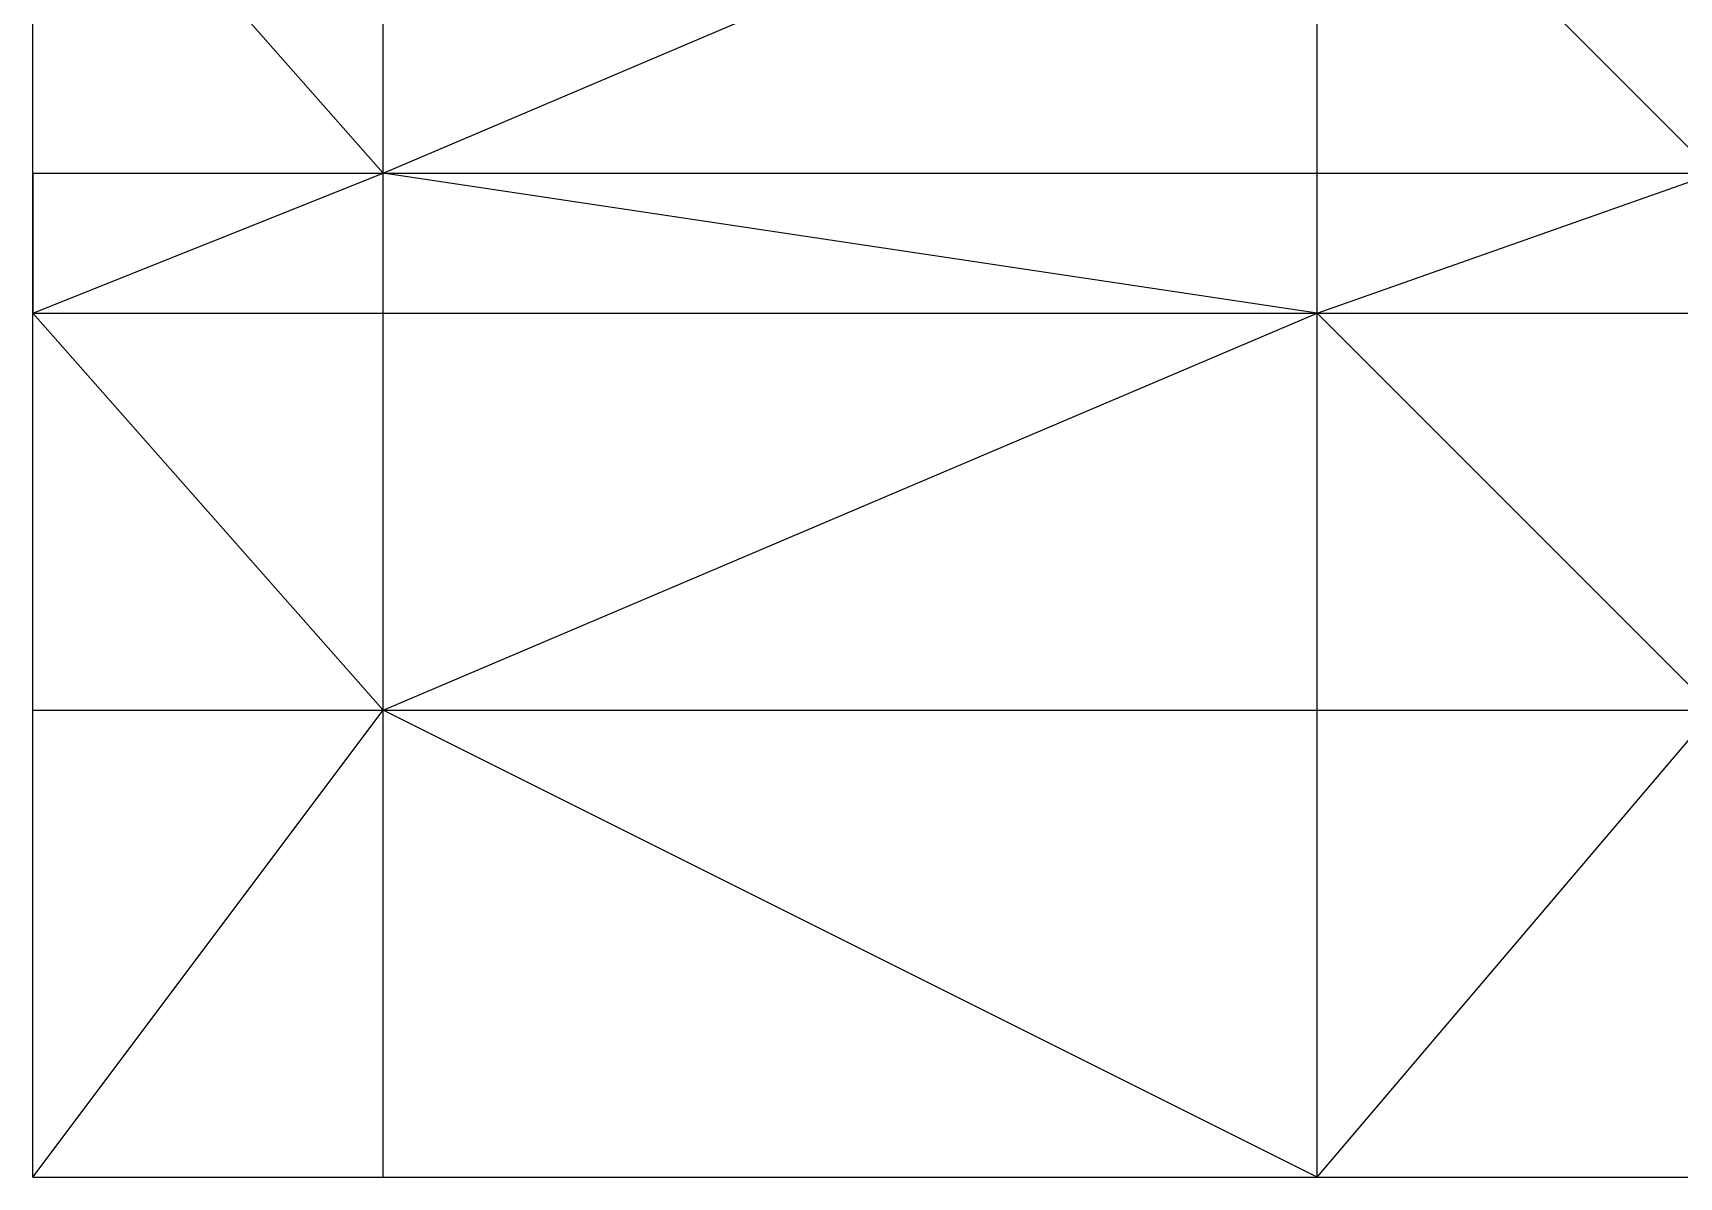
# Model space of a CAD drawing. Header units: metres. Extents: x 0 to 30, y 0 to 40.
# Drawn here: x 0 to 14.1, y 0 to 9.8 of the extents above; entities that cross this region are included whole.
import ezdxf

# ---------------------------------------------------------------- set-up
doc = ezdxf.new("R2010")
doc.units = ezdxf.units.M
for name, color, linetype in [('beam_x', 3, 'Continuous'), ('beam_y', 4, 'Continuous'), ('brace_xz', 1, 'Continuous'), ('brace_yz', 1, 'Continuous'), ('column', 7, 'Continuous'), ('core_brace_yz', 5, 'Continuous'), ('floor_brace', 6, 'Continuous')]:
    doc.layers.add(name, color=color, linetype=linetype)

msp = doc.modelspace()

# ---------------------------------------------------------------- linework, layer by layer
at = {"layer": 'beam_x'}
for p, q in [((0, 8.6), (3, 8.6)), ((0, 8.6, 9), (3, 8.6, 9)), ((0, 8.6, 15), (3, 8.6, 15)), ((0, 8.6, 21), (3, 8.6, 21)), ((0, 8.6, 27), (3, 8.6, 27)), ((0, 8.6, 33), (3, 8.6, 33)), ((0, 8.6, 39), (3, 8.6, 39)), ((0, 8.6, 45), (3, 8.6, 45)), ((0, 8.6, 51), (3, 8.6, 51)), ((0, 8.6, 57), (3, 8.6, 57)), ((0, 8.6, 63), (3, 8.6, 63)), ((0, 8.6, 69), (3, 8.6, 69)), ((0, 8.6, 75), (3, 8.6, 75)), ((0, 8.6, 81), (3, 8.6, 81)), ((0, 8.6, 87), (3, 8.6, 87)), ((0, 8.6, 93), (3, 8.6, 93)), ((0, 8.6, 99), (3, 8.6, 99)), ((0, 8.6, 105), (3, 8.6, 105)), ((0, 8.6, 111), (3, 8.6, 111)), ((0, 8.6, 117), (3, 8.6, 117)), ((0, 8.6, 123), (3, 8.6, 123)), ((0, 8.6, 129), (3, 8.6, 129)), ((0, 8.6, 135), (3, 8.6, 135)), ((0, 8.6, 141), (3, 8.6, 141)), ((0, 8.6, 147), (3, 8.6, 147)), ((0, 8.6, 153), (3, 8.6, 153)), ((3, 8.6), (11, 8.6)), ((3, 8.6, 9), (11, 8.6, 9)), ((3, 8.6, 15), (11, 8.6, 15)), ((3, 8.6, 21), (11, 8.6, 21)), ((3, 8.6, 27), (11, 8.6, 27)), ((3, 8.6, 33), (11, 8.6, 33)), ((3, 8.6, 39), (11, 8.6, 39)), ((3, 8.6, 45), (11, 8.6, 45)), ((3, 8.6, 51), (11, 8.6, 51)), ((3, 8.6, 57), (11, 8.6, 57)), ((3, 8.6, 63), (11, 8.6, 63)), ((3, 8.6, 69), (11, 8.6, 69)), ((3, 8.6, 75), (11, 8.6, 75)), ((3, 8.6, 81), (11, 8.6, 81)), ((3, 8.6, 87), (11, 8.6, 87)), ((3, 8.6, 93), (11, 8.6, 93)), ((3, 8.6, 99), (11, 8.6, 99)), ((3, 8.6, 105), (11, 8.6, 105)), ((3, 8.6, 111), (11, 8.6, 111)), ((3, 8.6, 117), (11, 8.6, 117)), ((3, 8.6, 123), (11, 8.6, 123)), ((3, 8.6, 129), (11, 8.6, 129)), ((3, 8.6, 135), (11, 8.6, 135)), ((3, 8.6, 141), (11, 8.6, 141)), ((3, 8.6, 147), (11, 8.6, 147)), ((3, 8.6, 153), (11, 8.6, 153)), ((11, 8.6), (14.4, 8.6)), ((11, 8.6, 9), (14.4, 8.6, 9)), ((11, 8.6, 15), (14.4, 8.6, 15)), ((11, 8.6, 21), (14.4, 8.6, 21)), ((11, 8.6, 27), (14.4, 8.6, 27)), ((11, 8.6, 33), (14.4, 8.6, 33)), ((11, 8.6, 39), (14.4, 8.6, 39)), ((11, 8.6, 45), (14.4, 8.6, 45)), ((11, 8.6, 51), (14.4, 8.6, 51)), ((11, 8.6, 57), (14.4, 8.6, 57)), ((11, 8.6, 63), (14.4, 8.6, 63)), ((11, 8.6, 69), (14.4, 8.6, 69)), ((11, 8.6, 75), (14.4, 8.6, 75)), ((11, 8.6, 81), (14.4, 8.6, 81)), ((11, 8.6, 87), (14.4, 8.6, 87)), ((11, 8.6, 93), (14.4, 8.6, 93)), ((11, 8.6, 99), (14.4, 8.6, 99)), ((11, 8.6, 105), (14.4, 8.6, 105)), ((11, 8.6, 111), (14.4, 8.6, 111)), ((11, 8.6, 117), (14.4, 8.6, 117)), ((11, 8.6, 123), (14.4, 8.6, 123)), ((11, 8.6, 129), (14.4, 8.6, 129)), ((11, 8.6, 135), (14.4, 8.6, 135)), ((11, 8.6, 141), (14.4, 8.6, 141)), ((11, 8.6, 147), (14.4, 8.6, 147)), ((11, 8.6, 153), (14.4, 8.6, 153)), ((0, 7.4), (3, 7.4)), ((0, 7.4, 9), (3, 7.4, 9)), ((0, 7.4, 15), (3, 7.4, 15)), ((0, 7.4, 21), (3, 7.4, 21)), ((0, 7.4, 27), (3, 7.4, 27)), ((0, 7.4, 33), (3, 7.4, 33)), ((0, 7.4, 39), (3, 7.4, 39)), ((0, 7.4, 45), (3, 7.4, 45)), ((0, 7.4, 51), (3, 7.4, 51)), ((0, 7.4, 57), (3, 7.4, 57)), ((0, 7.4, 63), (3, 7.4, 63)), ((0, 7.4, 69), (3, 7.4, 69)), ((0, 7.4, 75), (3, 7.4, 75)), ((0, 7.4, 81), (3, 7.4, 81)), ((0, 7.4, 87), (3, 7.4, 87)), ((0, 7.4, 93), (3, 7.4, 93)), ((0, 7.4, 99), (3, 7.4, 99)), ((0, 7.4, 105), (3, 7.4, 105)), ((0, 7.4, 111), (3, 7.4, 111)), ((0, 7.4, 117), (3, 7.4, 117)), ((0, 7.4, 123), (3, 7.4, 123)), ((0, 7.4, 129), (3, 7.4, 129)), ((0, 7.4, 135), (3, 7.4, 135)), ((0, 7.4, 141), (3, 7.4, 141)), ((0, 7.4, 147), (3, 7.4, 147)), ((0, 7.4, 153), (3, 7.4, 153)), ((3, 7.4), (11, 7.4)), ((3, 7.4, 9), (11, 7.4, 9)), ((3, 7.4, 15), (11, 7.4, 15)), ((3, 7.4, 21), (11, 7.4, 21)), ((3, 7.4, 27), (11, 7.4, 27)), ((3, 7.4, 33), (11, 7.4, 33)), ((3, 7.4, 39), (11, 7.4, 39)), ((3, 7.4, 45), (11, 7.4, 45)), ((3, 7.4, 51), (11, 7.4, 51)), ((3, 7.4, 57), (11, 7.4, 57)), ((3, 7.4, 63), (11, 7.4, 63)), ((3, 7.4, 69), (11, 7.4, 69)), ((3, 7.4, 75), (11, 7.4, 75)), ((3, 7.4, 81), (11, 7.4, 81)), ((3, 7.4, 87), (11, 7.4, 87)), ((3, 7.4, 93), (11, 7.4, 93)), ((3, 7.4, 99), (11, 7.4, 99)), ((3, 7.4, 105), (11, 7.4, 105)), ((3, 7.4, 111), (11, 7.4, 111)), ((3, 7.4, 117), (11, 7.4, 117)), ((3, 7.4, 123), (11, 7.4, 123)), ((3, 7.4, 129), (11, 7.4, 129)), ((3, 7.4, 135), (11, 7.4, 135)), ((3, 7.4, 141), (11, 7.4, 141)), ((3, 7.4, 147), (11, 7.4, 147)), ((3, 7.4, 153), (11, 7.4, 153)), ((11, 7.4), (14.4, 7.4)), ((11, 7.4, 9), (14.4, 7.4, 9)), ((11, 7.4, 15), (14.4, 7.4, 15)), ((11, 7.4, 21), (14.4, 7.4, 21)), ((11, 7.4, 27), (14.4, 7.4, 27)), ((11, 7.4, 33), (14.4, 7.4, 33)), ((11, 7.4, 39), (14.4, 7.4, 39)), ((11, 7.4, 45), (14.4, 7.4, 45)), ((11, 7.4, 51), (14.4, 7.4, 51)), ((11, 7.4, 57), (14.4, 7.4, 57)), ((11, 7.4, 63), (14.4, 7.4, 63)), ((11, 7.4, 69), (14.4, 7.4, 69)), ((11, 7.4, 75), (14.4, 7.4, 75)), ((11, 7.4, 81), (14.4, 7.4, 81)), ((11, 7.4, 87), (14.4, 7.4, 87)), ((11, 7.4, 93), (14.4, 7.4, 93)), ((11, 7.4, 99), (14.4, 7.4, 99)), ((11, 7.4, 105), (14.4, 7.4, 105)), ((11, 7.4, 111), (14.4, 7.4, 111)), ((11, 7.4, 117), (14.4, 7.4, 117)), ((11, 7.4, 123), (14.4, 7.4, 123)), ((11, 7.4, 129), (14.4, 7.4, 129)), ((11, 7.4, 135), (14.4, 7.4, 135)), ((11, 7.4, 141), (14.4, 7.4, 141)), ((11, 7.4, 147), (14.4, 7.4, 147)), ((11, 7.4, 153), (14.4, 7.4, 153)), ((0, 4), (3, 4)), ((0, 4, 9), (3, 4, 9)), ((0, 4, 15), (3, 4, 15)), ((0, 4, 21), (3, 4, 21)), ((0, 4, 27), (3, 4, 27)), ((0, 4, 33), (3, 4, 33)), ((0, 4, 39), (3, 4, 39)), ((0, 4, 45), (3, 4, 45)), ((0, 4, 51), (3, 4, 51)), ((0, 4, 57), (3, 4, 57)), ((0, 4, 63), (3, 4, 63)), ((0, 4, 69), (3, 4, 69)), ((0, 4, 75), (3, 4, 75)), ((0, 4, 81), (3, 4, 81)), ((0, 4, 87), (3, 4, 87)), ((0, 4, 93), (3, 4, 93)), ((0, 4, 99), (3, 4, 99)), ((0, 4, 105), (3, 4, 105)), ((0, 4, 111), (3, 4, 111)), ((0, 4, 117), (3, 4, 117)), ((0, 4, 123), (3, 4, 123)), ((0, 4, 129), (3, 4, 129)), ((0, 4, 135), (3, 4, 135)), ((0, 4, 141), (3, 4, 141)), ((0, 4, 147), (3, 4, 147)), ((0, 4, 153), (3, 4, 153)), ((3, 4), (11, 4)), ((3, 4, 9), (11, 4, 9)), ((3, 4, 15), (11, 4, 15)), ((3, 4, 21), (11, 4, 21)), ((3, 4, 27), (11, 4, 27)), ((3, 4, 33), (11, 4, 33)), ((3, 4, 39), (11, 4, 39)), ((3, 4, 45), (11, 4, 45)), ((3, 4, 51), (11, 4, 51)), ((3, 4, 57), (11, 4, 57)), ((3, 4, 63), (11, 4, 63)), ((3, 4, 69), (11, 4, 69)), ((3, 4, 75), (11, 4, 75)), ((3, 4, 81), (11, 4, 81)), ((3, 4, 87), (11, 4, 87)), ((3, 4, 93), (11, 4, 93)), ((3, 4, 99), (11, 4, 99)), ((3, 4, 105), (11, 4, 105)), ((3, 4, 111), (11, 4, 111)), ((3, 4, 117), (11, 4, 117)), ((3, 4, 123), (11, 4, 123)), ((3, 4, 129), (11, 4, 129)), ((3, 4, 135), (11, 4, 135)), ((3, 4, 141), (11, 4, 141)), ((3, 4, 147), (11, 4, 147)), ((3, 4, 153), (11, 4, 153)), ((11, 4), (14.4, 4)), ((11, 4, 9), (14.4, 4, 9)), ((11, 4, 15), (14.4, 4, 15)), ((11, 4, 21), (14.4, 4, 21)), ((11, 4, 27), (14.4, 4, 27)), ((11, 4, 33), (14.4, 4, 33)), ((11, 4, 39), (14.4, 4, 39)), ((11, 4, 45), (14.4, 4, 45)), ((11, 4, 51), (14.4, 4, 51)), ((11, 4, 57), (14.4, 4, 57)), ((11, 4, 63), (14.4, 4, 63)), ((11, 4, 69), (14.4, 4, 69)), ((11, 4, 75), (14.4, 4, 75)), ((11, 4, 81), (14.4, 4, 81)), ((11, 4, 87), (14.4, 4, 87)), ((11, 4, 93), (14.4, 4, 93)), ((11, 4, 99), (14.4, 4, 99)), ((11, 4, 105), (14.4, 4, 105)), ((11, 4, 111), (14.4, 4, 111)), ((11, 4, 117), (14.4, 4, 117)), ((11, 4, 123), (14.4, 4, 123)), ((11, 4, 129), (14.4, 4, 129)), ((11, 4, 135), (14.4, 4, 135)), ((11, 4, 141), (14.4, 4, 141)), ((11, 4, 147), (14.4, 4, 147)), ((11, 4, 153), (14.4, 4, 153)), ((0, 0), (3, 0)), ((0, 0, 9), (3, 0, 9)), ((0, 0, 15), (3, 0, 15)), ((0, 0, 21), (3, 0, 21)), ((0, 0, 27), (3, 0, 27)), ((0, 0, 33), (3, 0, 33)), ((0, 0, 39), (3, 0, 39)), ((0, 0, 45), (3, 0, 45)), ((0, 0, 51), (3, 0, 51)), ((0, 0, 57), (3, 0, 57)), ((0, 0, 63), (3, 0, 63)), ((0, 0, 69), (3, 0, 69)), ((0, 0, 75), (3, 0, 75)), ((0, 0, 81), (3, 0, 81)), ((0, 0, 87), (3, 0, 87)), ((0, 0, 93), (3, 0, 93)), ((0, 0, 99), (3, 0, 99)), ((0, 0, 105), (3, 0, 105)), ((0, 0, 111), (3, 0, 111)), ((0, 0, 117), (3, 0, 117)), ((0, 0, 123), (3, 0, 123)), ((0, 0, 129), (3, 0, 129)), ((0, 0, 135), (3, 0, 135)), ((0, 0, 141), (3, 0, 141)), ((0, 0, 147), (3, 0, 147)), ((0, 0, 153), (3, 0, 153)), ((3, 0), (11, 0)), ((3, 0, 9), (11, 0, 9)), ((3, 0, 15), (11, 0, 15)), ((3, 0, 21), (11, 0, 21)), ((3, 0, 27), (11, 0, 27)), ((3, 0, 33), (11, 0, 33)), ((3, 0, 39), (11, 0, 39)), ((3, 0, 45), (11, 0, 45)), ((3, 0, 51), (11, 0, 51)), ((3, 0, 57), (11, 0, 57)), ((3, 0, 63), (11, 0, 63)), ((3, 0, 69), (11, 0, 69)), ((3, 0, 75), (11, 0, 75)), ((3, 0, 81), (11, 0, 81)), ((3, 0, 87), (11, 0, 87)), ((3, 0, 93), (11, 0, 93)), ((3, 0, 99), (11, 0, 99)), ((3, 0, 105), (11, 0, 105)), ((3, 0, 111), (11, 0, 111)), ((3, 0, 117), (11, 0, 117)), ((3, 0, 123), (11, 0, 123)), ((3, 0, 129), (11, 0, 129)), ((3, 0, 135), (11, 0, 135)), ((3, 0, 141), (11, 0, 141)), ((3, 0, 147), (11, 0, 147)), ((3, 0, 153), (11, 0, 153)), ((11, 0), (14.4, 0)), ((11, 0, 9), (14.4, 0, 9)), ((11, 0, 15), (14.4, 0, 15)), ((11, 0, 21), (14.4, 0, 21)), ((11, 0, 27), (14.4, 0, 27)), ((11, 0, 33), (14.4, 0, 33)), ((11, 0, 39), (14.4, 0, 39)), ((11, 0, 45), (14.4, 0, 45)), ((11, 0, 51), (14.4, 0, 51)), ((11, 0, 57), (14.4, 0, 57)), ((11, 0, 63), (14.4, 0, 63)), ((11, 0, 69), (14.4, 0, 69)), ((11, 0, 75), (14.4, 0, 75)), ((11, 0, 81), (14.4, 0, 81)), ((11, 0, 87), (14.4, 0, 87)), ((11, 0, 93), (14.4, 0, 93)), ((11, 0, 99), (14.4, 0, 99)), ((11, 0, 105), (14.4, 0, 105)), ((11, 0, 111), (14.4, 0, 111)), ((11, 0, 117), (14.4, 0, 117)), ((11, 0, 123), (14.4, 0, 123)), ((11, 0, 129), (14.4, 0, 129)), ((11, 0, 135), (14.4, 0, 135)), ((11, 0, 141), (14.4, 0, 141)), ((11, 0, 147), (14.4, 0, 147)), ((11, 0, 153), (14.4, 0, 153))]:
    msp.add_line(p, q, dxfattribs=at)
at = {"layer": 'beam_y'}
for p, q in [((0, 8.6), (0, 12)), ((0, 8.6, 9), (0, 12, 9)), ((0, 8.6, 15), (0, 12, 15)), ((0, 8.6, 21), (0, 12, 21)), ((0, 8.6, 27), (0, 12, 27)), ((0, 8.6, 33), (0, 12, 33)), ((0, 8.6, 39), (0, 12, 39)), ((0, 8.6, 45), (0, 12, 45)), ((0, 8.6, 51), (0, 12, 51)), ((0, 8.6, 57), (0, 12, 57)), ((0, 8.6, 63), (0, 12, 63)), ((0, 8.6, 69), (0, 12, 69)), ((0, 8.6, 75), (0, 12, 75)), ((0, 8.6, 81), (0, 12, 81)), ((0, 8.6, 87), (0, 12, 87)), ((0, 8.6, 93), (0, 12, 93)), ((0, 8.6, 99), (0, 12, 99)), ((0, 8.6, 105), (0, 12, 105)), ((0, 8.6, 111), (0, 12, 111)), ((0, 8.6, 117), (0, 12, 117)), ((0, 8.6, 123), (0, 12, 123)), ((0, 8.6, 129), (0, 12, 129)), ((0, 8.6, 135), (0, 12, 135)), ((0, 8.6, 141), (0, 12, 141)), ((0, 8.6, 147), (0, 12, 147)), ((0, 8.6, 153), (0, 12, 153)), ((3, 8.6), (3, 12)), ((3, 8.6, 9), (3, 12, 9)), ((3, 8.6, 15), (3, 12, 15)), ((3, 8.6, 21), (3, 12, 21)), ((3, 8.6, 27), (3, 12, 27)), ((3, 8.6, 33), (3, 12, 33)), ((3, 8.6, 39), (3, 12, 39)), ((3, 8.6, 45), (3, 12, 45)), ((3, 8.6, 51), (3, 12, 51)), ((3, 8.6, 57), (3, 12, 57)), ((3, 8.6, 63), (3, 12, 63)), ((3, 8.6, 69), (3, 12, 69)), ((3, 8.6, 75), (3, 12, 75)), ((3, 8.6, 81), (3, 12, 81)), ((3, 8.6, 87), (3, 12, 87)), ((3, 8.6, 93), (3, 12, 93)), ((3, 8.6, 99), (3, 12, 99)), ((3, 8.6, 105), (3, 12, 105)), ((3, 8.6, 111), (3, 12, 111)), ((3, 8.6, 117), (3, 12, 117)), ((3, 8.6, 123), (3, 12, 123)), ((3, 8.6, 129), (3, 12, 129)), ((3, 8.6, 135), (3, 12, 135)), ((3, 8.6, 141), (3, 12, 141)), ((3, 8.6, 147), (3, 12, 147)), ((3, 8.6, 153), (3, 12, 153)), ((11, 8.6), (11, 12)), ((11, 8.6, 9), (11, 12, 9)), ((11, 8.6, 15), (11, 12, 15)), ((11, 8.6, 21), (11, 12, 21)), ((11, 8.6, 27), (11, 12, 27)), ((11, 8.6, 33), (11, 12, 33)), ((11, 8.6, 39), (11, 12, 39)), ((11, 8.6, 45), (11, 12, 45)), ((11, 8.6, 51), (11, 12, 51)), ((11, 8.6, 57), (11, 12, 57)), ((11, 8.6, 63), (11, 12, 63)), ((11, 8.6, 69), (11, 12, 69)), ((11, 8.6, 75), (11, 12, 75)), ((11, 8.6, 81), (11, 12, 81)), ((11, 8.6, 87), (11, 12, 87)), ((11, 8.6, 93), (11, 12, 93)), ((11, 8.6, 99), (11, 12, 99)), ((11, 8.6, 105), (11, 12, 105)), ((11, 8.6, 111), (11, 12, 111)), ((11, 8.6, 117), (11, 12, 117)), ((11, 8.6, 123), (11, 12, 123)), ((11, 8.6, 129), (11, 12, 129)), ((11, 8.6, 135), (11, 12, 135)), ((11, 8.6, 141), (11, 12, 141)), ((11, 8.6, 147), (11, 12, 147)), ((11, 8.6, 153), (11, 12, 153)), ((0, 7.4), (0, 8.6)), ((0, 7.4, 9), (0, 8.6, 9)), ((0, 7.4, 15), (0, 8.6, 15)), ((0, 7.4, 21), (0, 8.6, 21)), ((0, 7.4, 27), (0, 8.6, 27)), ((0, 7.4, 33), (0, 8.6, 33)), ((0, 7.4, 39), (0, 8.6, 39)), ((0, 7.4, 45), (0, 8.6, 45)), ((0, 7.4, 51), (0, 8.6, 51)), ((0, 7.4, 57), (0, 8.6, 57)), ((0, 7.4, 63), (0, 8.6, 63)), ((0, 7.4, 69), (0, 8.6, 69)), ((0, 7.4, 75), (0, 8.6, 75)), ((0, 7.4, 81), (0, 8.6, 81)), ((0, 7.4, 87), (0, 8.6, 87)), ((0, 7.4, 93), (0, 8.6, 93)), ((0, 7.4, 99), (0, 8.6, 99)), ((0, 7.4, 105), (0, 8.6, 105)), ((0, 7.4, 111), (0, 8.6, 111)), ((0, 7.4, 117), (0, 8.6, 117)), ((0, 7.4, 123), (0, 8.6, 123)), ((0, 7.4, 129), (0, 8.6, 129)), ((0, 7.4, 135), (0, 8.6, 135)), ((0, 7.4, 141), (0, 8.6, 141)), ((0, 7.4, 147), (0, 8.6, 147)), ((0, 7.4, 153), (0, 8.6, 153)), ((3, 7.4), (3, 8.6)), ((3, 7.4, 9), (3, 8.6, 9)), ((3, 7.4, 15), (3, 8.6, 15)), ((3, 7.4, 21), (3, 8.6, 21)), ((3, 7.4, 27), (3, 8.6, 27)), ((3, 7.4, 33), (3, 8.6, 33)), ((3, 7.4, 39), (3, 8.6, 39)), ((3, 7.4, 45), (3, 8.6, 45)), ((3, 7.4, 51), (3, 8.6, 51)), ((3, 7.4, 57), (3, 8.6, 57)), ((3, 7.4, 63), (3, 8.6, 63)), ((3, 7.4, 69), (3, 8.6, 69)), ((3, 7.4, 75), (3, 8.6, 75)), ((3, 7.4, 81), (3, 8.6, 81)), ((3, 7.4, 87), (3, 8.6, 87)), ((3, 7.4, 93), (3, 8.6, 93)), ((3, 7.4, 99), (3, 8.6, 99)), ((3, 7.4, 105), (3, 8.6, 105)), ((3, 7.4, 111), (3, 8.6, 111)), ((3, 7.4, 117), (3, 8.6, 117)), ((3, 7.4, 123), (3, 8.6, 123)), ((3, 7.4, 129), (3, 8.6, 129)), ((3, 7.4, 135), (3, 8.6, 135)), ((3, 7.4, 141), (3, 8.6, 141)), ((3, 7.4, 147), (3, 8.6, 147)), ((3, 7.4, 153), (3, 8.6, 153)), ((11, 7.4), (11, 8.6)), ((11, 7.4, 9), (11, 8.6, 9)), ((11, 7.4, 15), (11, 8.6, 15)), ((11, 7.4, 21), (11, 8.6, 21)), ((11, 7.4, 27), (11, 8.6, 27)), ((11, 7.4, 33), (11, 8.6, 33)), ((11, 7.4, 39), (11, 8.6, 39)), ((11, 7.4, 45), (11, 8.6, 45)), ((11, 7.4, 51), (11, 8.6, 51)), ((11, 7.4, 57), (11, 8.6, 57)), ((11, 7.4, 63), (11, 8.6, 63)), ((11, 7.4, 69), (11, 8.6, 69)), ((11, 7.4, 75), (11, 8.6, 75)), ((11, 7.4, 81), (11, 8.6, 81)), ((11, 7.4, 87), (11, 8.6, 87)), ((11, 7.4, 93), (11, 8.6, 93)), ((11, 7.4, 99), (11, 8.6, 99)), ((11, 7.4, 105), (11, 8.6, 105)), ((11, 7.4, 111), (11, 8.6, 111)), ((11, 7.4, 117), (11, 8.6, 117)), ((11, 7.4, 123), (11, 8.6, 123)), ((11, 7.4, 129), (11, 8.6, 129)), ((11, 7.4, 135), (11, 8.6, 135)), ((11, 7.4, 141), (11, 8.6, 141)), ((11, 7.4, 147), (11, 8.6, 147)), ((11, 7.4, 153), (11, 8.6, 153)), ((0, 4), (0, 7.4)), ((0, 4, 9), (0, 7.4, 9)), ((0, 4, 15), (0, 7.4, 15)), ((0, 4, 21), (0, 7.4, 21)), ((0, 4, 27), (0, 7.4, 27)), ((0, 4, 33), (0, 7.4, 33)), ((0, 4, 39), (0, 7.4, 39)), ((0, 4, 45), (0, 7.4, 45)), ((0, 4, 51), (0, 7.4, 51)), ((0, 4, 57), (0, 7.4, 57)), ((0, 4, 63), (0, 7.4, 63)), ((0, 4, 69), (0, 7.4, 69)), ((0, 4, 75), (0, 7.4, 75)), ((0, 4, 81), (0, 7.4, 81)), ((0, 4, 87), (0, 7.4, 87)), ((0, 4, 93), (0, 7.4, 93)), ((0, 4, 99), (0, 7.4, 99)), ((0, 4, 105), (0, 7.4, 105)), ((0, 4, 111), (0, 7.4, 111)), ((0, 4, 117), (0, 7.4, 117)), ((0, 4, 123), (0, 7.4, 123)), ((0, 4, 129), (0, 7.4, 129)), ((0, 4, 135), (0, 7.4, 135)), ((0, 4, 141), (0, 7.4, 141)), ((0, 4, 147), (0, 7.4, 147)), ((0, 4, 153), (0, 7.4, 153)), ((3, 4), (3, 7.4)), ((3, 4, 9), (3, 7.4, 9)), ((3, 4, 15), (3, 7.4, 15)), ((3, 4, 21), (3, 7.4, 21)), ((3, 4, 27), (3, 7.4, 27)), ((3, 4, 33), (3, 7.4, 33)), ((3, 4, 39), (3, 7.4, 39)), ((3, 4, 45), (3, 7.4, 45)), ((3, 4, 51), (3, 7.4, 51)), ((3, 4, 57), (3, 7.4, 57)), ((3, 4, 63), (3, 7.4, 63)), ((3, 4, 69), (3, 7.4, 69)), ((3, 4, 75), (3, 7.4, 75)), ((3, 4, 81), (3, 7.4, 81)), ((3, 4, 87), (3, 7.4, 87)), ((3, 4, 93), (3, 7.4, 93)), ((3, 4, 99), (3, 7.4, 99)), ((3, 4, 105), (3, 7.4, 105)), ((3, 4, 111), (3, 7.4, 111)), ((3, 4, 117), (3, 7.4, 117)), ((3, 4, 123), (3, 7.4, 123)), ((3, 4, 129), (3, 7.4, 129)), ((3, 4, 135), (3, 7.4, 135)), ((3, 4, 141), (3, 7.4, 141)), ((3, 4, 147), (3, 7.4, 147)), ((3, 4, 153), (3, 7.4, 153)), ((11, 4), (11, 7.4)), ((11, 4, 9), (11, 7.4, 9)), ((11, 4, 15), (11, 7.4, 15)), ((11, 4, 21), (11, 7.4, 21)), ((11, 4, 27), (11, 7.4, 27)), ((11, 4, 33), (11, 7.4, 33)), ((11, 4, 39), (11, 7.4, 39)), ((11, 4, 45), (11, 7.4, 45)), ((11, 4, 51), (11, 7.4, 51)), ((11, 4, 57), (11, 7.4, 57)), ((11, 4, 63), (11, 7.4, 63)), ((11, 4, 69), (11, 7.4, 69)), ((11, 4, 75), (11, 7.4, 75)), ((11, 4, 81), (11, 7.4, 81)), ((11, 4, 87), (11, 7.4, 87)), ((11, 4, 93), (11, 7.4, 93)), ((11, 4, 99), (11, 7.4, 99)), ((11, 4, 105), (11, 7.4, 105)), ((11, 4, 111), (11, 7.4, 111)), ((11, 4, 117), (11, 7.4, 117)), ((11, 4, 123), (11, 7.4, 123)), ((11, 4, 129), (11, 7.4, 129)), ((11, 4, 135), (11, 7.4, 135)), ((11, 4, 141), (11, 7.4, 141)), ((11, 4, 147), (11, 7.4, 147)), ((11, 4, 153), (11, 7.4, 153)), ((0, 0), (0, 4)), ((0, 0, 9), (0, 4, 9)), ((0, 0, 15), (0, 4, 15)), ((0, 0, 21), (0, 4, 21)), ((0, 0, 27), (0, 4, 27)), ((0, 0, 33), (0, 4, 33)), ((0, 0, 39), (0, 4, 39)), ((0, 0, 45), (0, 4, 45)), ((0, 0, 51), (0, 4, 51)), ((0, 0, 57), (0, 4, 57)), ((0, 0, 63), (0, 4, 63)), ((0, 0, 69), (0, 4, 69)), ((0, 0, 75), (0, 4, 75)), ((0, 0, 81), (0, 4, 81)), ((0, 0, 87), (0, 4, 87)), ((0, 0, 93), (0, 4, 93)), ((0, 0, 99), (0, 4, 99)), ((0, 0, 105), (0, 4, 105)), ((0, 0, 111), (0, 4, 111)), ((0, 0, 117), (0, 4, 117)), ((0, 0, 123), (0, 4, 123)), ((0, 0, 129), (0, 4, 129)), ((0, 0, 135), (0, 4, 135)), ((0, 0, 141), (0, 4, 141)), ((0, 0, 147), (0, 4, 147)), ((0, 0, 153), (0, 4, 153)), ((3, 0), (3, 4)), ((3, 0, 9), (3, 4, 9)), ((3, 0, 15), (3, 4, 15)), ((3, 0, 21), (3, 4, 21)), ((3, 0, 27), (3, 4, 27)), ((3, 0, 33), (3, 4, 33)), ((3, 0, 39), (3, 4, 39)), ((3, 0, 45), (3, 4, 45)), ((3, 0, 51), (3, 4, 51)), ((3, 0, 57), (3, 4, 57)), ((3, 0, 63), (3, 4, 63)), ((3, 0, 69), (3, 4, 69)), ((3, 0, 75), (3, 4, 75)), ((3, 0, 81), (3, 4, 81)), ((3, 0, 87), (3, 4, 87)), ((3, 0, 93), (3, 4, 93)), ((3, 0, 99), (3, 4, 99)), ((3, 0, 105), (3, 4, 105)), ((3, 0, 111), (3, 4, 111)), ((3, 0, 117), (3, 4, 117)), ((3, 0, 123), (3, 4, 123)), ((3, 0, 129), (3, 4, 129)), ((3, 0, 135), (3, 4, 135)), ((3, 0, 141), (3, 4, 141)), ((3, 0, 147), (3, 4, 147)), ((3, 0, 153), (3, 4, 153)), ((11, 0), (11, 4)), ((11, 0, 9), (11, 4, 9)), ((11, 0, 15), (11, 4, 15)), ((11, 0, 21), (11, 4, 21)), ((11, 0, 27), (11, 4, 27)), ((11, 0, 33), (11, 4, 33)), ((11, 0, 39), (11, 4, 39)), ((11, 0, 45), (11, 4, 45)), ((11, 0, 51), (11, 4, 51)), ((11, 0, 57), (11, 4, 57)), ((11, 0, 63), (11, 4, 63)), ((11, 0, 69), (11, 4, 69)), ((11, 0, 75), (11, 4, 75)), ((11, 0, 81), (11, 4, 81)), ((11, 0, 87), (11, 4, 87)), ((11, 0, 93), (11, 4, 93)), ((11, 0, 99), (11, 4, 99)), ((11, 0, 105), (11, 4, 105)), ((11, 0, 111), (11, 4, 111)), ((11, 0, 117), (11, 4, 117)), ((11, 0, 123), (11, 4, 123)), ((11, 0, 129), (11, 4, 129)), ((11, 0, 135), (11, 4, 135)), ((11, 0, 141), (11, 4, 141)), ((11, 0, 147), (11, 4, 147)), ((11, 0, 153), (11, 4, 153))]:
    msp.add_line(p, q, dxfattribs=at)
at = {"layer": 'brace_xz'}
for p, q in [((0, 0), (3, 0, 9)), ((0, 0, 39), (3, 0, 45)), ((0, 0, 75), (3, 0, 81)), ((0, 0, 111), (3, 0, 117)), ((0, 0, 147), (3, 0, 153))]:
    msp.add_line(p, q, dxfattribs=at)
at = {"layer": 'brace_yz'}
for p, q in [((0, 0), (0, 4, 9)), ((0, 0, 51), (0, 4, 57)), ((0, 0, 99), (0, 4, 105)), ((0, 0, 147), (0, 4, 153))]:
    msp.add_line(p, q, dxfattribs=at)
at = {"layer": 'column'}
for p, q in [((0, 8.6), (0, 8.6, 9)), ((0, 8.6, 9), (0, 8.6, 15)), ((0, 8.6, 15), (0, 8.6, 21)), ((0, 8.6, 21), (0, 8.6, 27)), ((0, 8.6, 27), (0, 8.6, 33)), ((0, 8.6, 33), (0, 8.6, 39)), ((0, 8.6, 39), (0, 8.6, 45)), ((0, 8.6, 45), (0, 8.6, 51)), ((0, 8.6, 51), (0, 8.6, 57)), ((0, 8.6, 57), (0, 8.6, 63)), ((0, 8.6, 63), (0, 8.6, 69)), ((0, 8.6, 69), (0, 8.6, 75)), ((0, 8.6, 75), (0, 8.6, 81)), ((0, 8.6, 81), (0, 8.6, 87)), ((0, 8.6, 87), (0, 8.6, 93)), ((0, 8.6, 93), (0, 8.6, 99)), ((0, 8.6, 99), (0, 8.6, 105)), ((0, 8.6, 105), (0, 8.6, 111)), ((0, 8.6, 111), (0, 8.6, 117)), ((0, 8.6, 117), (0, 8.6, 123)), ((0, 8.6, 123), (0, 8.6, 129)), ((0, 8.6, 129), (0, 8.6, 135)), ((0, 8.6, 135), (0, 8.6, 141)), ((0, 8.6, 141), (0, 8.6, 147)), ((0, 8.6, 147), (0, 8.6, 153)), ((3, 8.6), (3, 8.6, 9)), ((3, 8.6, 9), (3, 8.6, 15)), ((3, 8.6, 15), (3, 8.6, 21)), ((3, 8.6, 21), (3, 8.6, 27)), ((3, 8.6, 27), (3, 8.6, 33)), ((3, 8.6, 33), (3, 8.6, 39)), ((3, 8.6, 39), (3, 8.6, 45)), ((3, 8.6, 45), (3, 8.6, 51)), ((3, 8.6, 51), (3, 8.6, 57)), ((3, 8.6, 57), (3, 8.6, 63)), ((3, 8.6, 63), (3, 8.6, 69)), ((3, 8.6, 69), (3, 8.6, 75)), ((3, 8.6, 75), (3, 8.6, 81)), ((3, 8.6, 81), (3, 8.6, 87)), ((3, 8.6, 87), (3, 8.6, 93)), ((3, 8.6, 93), (3, 8.6, 99)), ((3, 8.6, 99), (3, 8.6, 105)), ((3, 8.6, 105), (3, 8.6, 111)), ((3, 8.6, 111), (3, 8.6, 117)), ((3, 8.6, 117), (3, 8.6, 123)), ((3, 8.6, 123), (3, 8.6, 129)), ((3, 8.6, 129), (3, 8.6, 135)), ((3, 8.6, 135), (3, 8.6, 141)), ((3, 8.6, 141), (3, 8.6, 147)), ((3, 8.6, 147), (3, 8.6, 153)), ((11, 8.6), (11, 8.6, 9)), ((11, 8.6, 9), (11, 8.6, 15)), ((11, 8.6, 15), (11, 8.6, 21)), ((11, 8.6, 21), (11, 8.6, 27)), ((11, 8.6, 27), (11, 8.6, 33)), ((11, 8.6, 33), (11, 8.6, 39)), ((11, 8.6, 39), (11, 8.6, 45)), ((11, 8.6, 45), (11, 8.6, 51)), ((11, 8.6, 51), (11, 8.6, 57)), ((11, 8.6, 57), (11, 8.6, 63)), ((11, 8.6, 63), (11, 8.6, 69)), ((11, 8.6, 69), (11, 8.6, 75)), ((11, 8.6, 75), (11, 8.6, 81)), ((11, 8.6, 81), (11, 8.6, 87)), ((11, 8.6, 87), (11, 8.6, 93)), ((11, 8.6, 93), (11, 8.6, 99)), ((11, 8.6, 99), (11, 8.6, 105)), ((11, 8.6, 105), (11, 8.6, 111)), ((11, 8.6, 111), (11, 8.6, 117)), ((11, 8.6, 117), (11, 8.6, 123)), ((11, 8.6, 123), (11, 8.6, 129)), ((11, 8.6, 129), (11, 8.6, 135)), ((11, 8.6, 135), (11, 8.6, 141)), ((11, 8.6, 141), (11, 8.6, 147)), ((11, 8.6, 147), (11, 8.6, 153)), ((0, 7.4), (0, 7.4, 9)), ((0, 7.4, 9), (0, 7.4, 15)), ((0, 7.4, 15), (0, 7.4, 21)), ((0, 7.4, 21), (0, 7.4, 27)), ((0, 7.4, 27), (0, 7.4, 33)), ((0, 7.4, 33), (0, 7.4, 39)), ((0, 7.4, 39), (0, 7.4, 45)), ((0, 7.4, 45), (0, 7.4, 51)), ((0, 7.4, 51), (0, 7.4, 57)), ((0, 7.4, 57), (0, 7.4, 63)), ((0, 7.4, 63), (0, 7.4, 69)), ((0, 7.4, 69), (0, 7.4, 75)), ((0, 7.4, 75), (0, 7.4, 81)), ((0, 7.4, 81), (0, 7.4, 87)), ((0, 7.4, 87), (0, 7.4, 93)), ((0, 7.4, 93), (0, 7.4, 99)), ((0, 7.4, 99), (0, 7.4, 105)), ((0, 7.4, 105), (0, 7.4, 111)), ((0, 7.4, 111), (0, 7.4, 117)), ((0, 7.4, 117), (0, 7.4, 123)), ((0, 7.4, 123), (0, 7.4, 129)), ((0, 7.4, 129), (0, 7.4, 135)), ((0, 7.4, 135), (0, 7.4, 141)), ((0, 7.4, 141), (0, 7.4, 147)), ((0, 7.4, 147), (0, 7.4, 153)), ((3, 7.4), (3, 7.4, 9)), ((3, 7.4, 9), (3, 7.4, 15)), ((3, 7.4, 15), (3, 7.4, 21)), ((3, 7.4, 21), (3, 7.4, 27)), ((3, 7.4, 27), (3, 7.4, 33)), ((3, 7.4, 33), (3, 7.4, 39)), ((3, 7.4, 39), (3, 7.4, 45)), ((3, 7.4, 45), (3, 7.4, 51)), ((3, 7.4, 51), (3, 7.4, 57)), ((3, 7.4, 57), (3, 7.4, 63)), ((3, 7.4, 63), (3, 7.4, 69)), ((3, 7.4, 69), (3, 7.4, 75)), ((3, 7.4, 75), (3, 7.4, 81)), ((3, 7.4, 81), (3, 7.4, 87)), ((3, 7.4, 87), (3, 7.4, 93)), ((3, 7.4, 93), (3, 7.4, 99)), ((3, 7.4, 99), (3, 7.4, 105)), ((3, 7.4, 105), (3, 7.4, 111)), ((3, 7.4, 111), (3, 7.4, 117)), ((3, 7.4, 117), (3, 7.4, 123)), ((3, 7.4, 123), (3, 7.4, 129)), ((3, 7.4, 129), (3, 7.4, 135)), ((3, 7.4, 135), (3, 7.4, 141)), ((3, 7.4, 141), (3, 7.4, 147)), ((3, 7.4, 147), (3, 7.4, 153)), ((11, 7.4), (11, 7.4, 9)), ((11, 7.4, 9), (11, 7.4, 15)), ((11, 7.4, 15), (11, 7.4, 21)), ((11, 7.4, 21), (11, 7.4, 27)), ((11, 7.4, 27), (11, 7.4, 33)), ((11, 7.4, 33), (11, 7.4, 39)), ((11, 7.4, 39), (11, 7.4, 45)), ((11, 7.4, 45), (11, 7.4, 51)), ((11, 7.4, 51), (11, 7.4, 57)), ((11, 7.4, 57), (11, 7.4, 63)), ((11, 7.4, 63), (11, 7.4, 69)), ((11, 7.4, 69), (11, 7.4, 75)), ((11, 7.4, 75), (11, 7.4, 81)), ((11, 7.4, 81), (11, 7.4, 87)), ((11, 7.4, 87), (11, 7.4, 93)), ((11, 7.4, 93), (11, 7.4, 99)), ((11, 7.4, 99), (11, 7.4, 105)), ((11, 7.4, 105), (11, 7.4, 111)), ((11, 7.4, 111), (11, 7.4, 117)), ((11, 7.4, 117), (11, 7.4, 123)), ((11, 7.4, 123), (11, 7.4, 129)), ((11, 7.4, 129), (11, 7.4, 135)), ((11, 7.4, 135), (11, 7.4, 141)), ((11, 7.4, 141), (11, 7.4, 147)), ((11, 7.4, 147), (11, 7.4, 153)), ((0, 4), (0, 4, 9)), ((0, 4, 9), (0, 4, 15)), ((0, 4, 15), (0, 4, 21)), ((0, 4, 21), (0, 4, 27)), ((0, 4, 27), (0, 4, 33)), ((0, 4, 33), (0, 4, 39)), ((0, 4, 39), (0, 4, 45)), ((0, 4, 45), (0, 4, 51)), ((0, 4, 51), (0, 4, 57)), ((0, 4, 57), (0, 4, 63)), ((0, 4, 63), (0, 4, 69)), ((0, 4, 69), (0, 4, 75)), ((0, 4, 75), (0, 4, 81)), ((0, 4, 81), (0, 4, 87)), ((0, 4, 87), (0, 4, 93)), ((0, 4, 93), (0, 4, 99)), ((0, 4, 99), (0, 4, 105)), ((0, 4, 105), (0, 4, 111)), ((0, 4, 111), (0, 4, 117)), ((0, 4, 117), (0, 4, 123)), ((0, 4, 123), (0, 4, 129)), ((0, 4, 129), (0, 4, 135)), ((0, 4, 135), (0, 4, 141)), ((0, 4, 141), (0, 4, 147)), ((0, 4, 147), (0, 4, 153)), ((3, 4), (3, 4, 9)), ((3, 4, 9), (3, 4, 15)), ((3, 4, 15), (3, 4, 21)), ((3, 4, 21), (3, 4, 27)), ((3, 4, 27), (3, 4, 33)), ((3, 4, 33), (3, 4, 39)), ((3, 4, 39), (3, 4, 45)), ((3, 4, 45), (3, 4, 51)), ((3, 4, 51), (3, 4, 57)), ((3, 4, 57), (3, 4, 63)), ((3, 4, 63), (3, 4, 69)), ((3, 4, 69), (3, 4, 75)), ((3, 4, 75), (3, 4, 81)), ((3, 4, 81), (3, 4, 87)), ((3, 4, 87), (3, 4, 93)), ((3, 4, 93), (3, 4, 99)), ((3, 4, 99), (3, 4, 105)), ((3, 4, 105), (3, 4, 111)), ((3, 4, 111), (3, 4, 117)), ((3, 4, 117), (3, 4, 123)), ((3, 4, 123), (3, 4, 129)), ((3, 4, 129), (3, 4, 135)), ((3, 4, 135), (3, 4, 141)), ((3, 4, 141), (3, 4, 147)), ((3, 4, 147), (3, 4, 153)), ((11, 4), (11, 4, 9)), ((11, 4, 9), (11, 4, 15)), ((11, 4, 15), (11, 4, 21)), ((11, 4, 21), (11, 4, 27)), ((11, 4, 27), (11, 4, 33)), ((11, 4, 33), (11, 4, 39)), ((11, 4, 39), (11, 4, 45)), ((11, 4, 45), (11, 4, 51)), ((11, 4, 51), (11, 4, 57)), ((11, 4, 57), (11, 4, 63)), ((11, 4, 63), (11, 4, 69)), ((11, 4, 69), (11, 4, 75)), ((11, 4, 75), (11, 4, 81)), ((11, 4, 81), (11, 4, 87)), ((11, 4, 87), (11, 4, 93)), ((11, 4, 93), (11, 4, 99)), ((11, 4, 99), (11, 4, 105)), ((11, 4, 105), (11, 4, 111)), ((11, 4, 111), (11, 4, 117)), ((11, 4, 117), (11, 4, 123)), ((11, 4, 123), (11, 4, 129)), ((11, 4, 129), (11, 4, 135)), ((11, 4, 135), (11, 4, 141)), ((11, 4, 141), (11, 4, 147)), ((11, 4, 147), (11, 4, 153)), ((0, 0), (0, 0, 9)), ((0, 0, 9), (0, 0, 15)), ((0, 0, 15), (0, 0, 21)), ((0, 0, 21), (0, 0, 27)), ((0, 0, 27), (0, 0, 33)), ((0, 0, 33), (0, 0, 39)), ((0, 0, 39), (0, 0, 45)), ((0, 0, 45), (0, 0, 51)), ((0, 0, 51), (0, 0, 57)), ((0, 0, 57), (0, 0, 63)), ((0, 0, 63), (0, 0, 69)), ((0, 0, 69), (0, 0, 75)), ((0, 0, 75), (0, 0, 81)), ((0, 0, 81), (0, 0, 87)), ((0, 0, 87), (0, 0, 93)), ((0, 0, 93), (0, 0, 99)), ((0, 0, 99), (0, 0, 105)), ((0, 0, 105), (0, 0, 111)), ((0, 0, 111), (0, 0, 117)), ((0, 0, 117), (0, 0, 123)), ((0, 0, 123), (0, 0, 129)), ((0, 0, 129), (0, 0, 135)), ((0, 0, 135), (0, 0, 141)), ((0, 0, 141), (0, 0, 147)), ((0, 0, 147), (0, 0, 153)), ((3, 0), (3, 0, 9)), ((3, 0, 9), (3, 0, 15)), ((3, 0, 15), (3, 0, 21)), ((3, 0, 21), (3, 0, 27)), ((3, 0, 27), (3, 0, 33)), ((3, 0, 33), (3, 0, 39)), ((3, 0, 39), (3, 0, 45)), ((3, 0, 45), (3, 0, 51)), ((3, 0, 51), (3, 0, 57)), ((3, 0, 57), (3, 0, 63)), ((3, 0, 63), (3, 0, 69)), ((3, 0, 69), (3, 0, 75)), ((3, 0, 75), (3, 0, 81)), ((3, 0, 81), (3, 0, 87)), ((3, 0, 87), (3, 0, 93)), ((3, 0, 93), (3, 0, 99)), ((3, 0, 99), (3, 0, 105)), ((3, 0, 105), (3, 0, 111)), ((3, 0, 111), (3, 0, 117)), ((3, 0, 117), (3, 0, 123)), ((3, 0, 123), (3, 0, 129)), ((3, 0, 129), (3, 0, 135)), ((3, 0, 135), (3, 0, 141)), ((3, 0, 141), (3, 0, 147)), ((3, 0, 147), (3, 0, 153)), ((11, 0), (11, 0, 9)), ((11, 0, 9), (11, 0, 15)), ((11, 0, 15), (11, 0, 21)), ((11, 0, 21), (11, 0, 27)), ((11, 0, 27), (11, 0, 33)), ((11, 0, 33), (11, 0, 39)), ((11, 0, 39), (11, 0, 45)), ((11, 0, 45), (11, 0, 51)), ((11, 0, 51), (11, 0, 57)), ((11, 0, 57), (11, 0, 63)), ((11, 0, 63), (11, 0, 69)), ((11, 0, 69), (11, 0, 75)), ((11, 0, 75), (11, 0, 81)), ((11, 0, 81), (11, 0, 87)), ((11, 0, 87), (11, 0, 93)), ((11, 0, 93), (11, 0, 99)), ((11, 0, 99), (11, 0, 105)), ((11, 0, 105), (11, 0, 111)), ((11, 0, 111), (11, 0, 117)), ((11, 0, 117), (11, 0, 123)), ((11, 0, 123), (11, 0, 129)), ((11, 0, 129), (11, 0, 135)), ((11, 0, 135), (11, 0, 141)), ((11, 0, 141), (11, 0, 147)), ((11, 0, 147), (11, 0, 153))]:
    msp.add_line(p, q, dxfattribs=at)
at = {"layer": 'core_brace_yz'}
for p, q in [((0, 7.4), (0, 8.6, 9)), ((0, 8.6), (0, 7.4, 9)), ((0, 7.4, 9), (0, 8.6, 15)), ((0, 8.6, 9), (0, 7.4, 15)), ((0, 7.4, 15), (0, 8.6, 21)), ((0, 8.6, 15), (0, 7.4, 21)), ((0, 7.4, 21), (0, 8.6, 27)), ((0, 8.6, 21), (0, 7.4, 27)), ((0, 7.4, 27), (0, 8.6, 33)), ((0, 8.6, 27), (0, 7.4, 33)), ((0, 7.4, 33), (0, 8.6, 39)), ((0, 8.6, 33), (0, 7.4, 39)), ((0, 7.4, 39), (0, 8.6, 45)), ((0, 8.6, 39), (0, 7.4, 45)), ((0, 7.4, 45), (0, 8.6, 51)), ((0, 8.6, 45), (0, 7.4, 51)), ((0, 7.4, 51), (0, 8.6, 57)), ((0, 8.6, 51), (0, 7.4, 57)), ((0, 7.4, 57), (0, 8.6, 63)), ((0, 8.6, 57), (0, 7.4, 63)), ((0, 7.4, 63), (0, 8.6, 69)), ((0, 8.6, 63), (0, 7.4, 69)), ((0, 7.4, 69), (0, 8.6, 75)), ((0, 8.6, 69), (0, 7.4, 75)), ((0, 7.4, 75), (0, 8.6, 81)), ((0, 8.6, 75), (0, 7.4, 81)), ((0, 7.4, 81), (0, 8.6, 87)), ((0, 8.6, 81), (0, 7.4, 87)), ((0, 7.4, 87), (0, 8.6, 93)), ((0, 8.6, 87), (0, 7.4, 93)), ((0, 7.4, 93), (0, 8.6, 99)), ((0, 8.6, 93), (0, 7.4, 99)), ((0, 7.4, 99), (0, 8.6, 105)), ((0, 8.6, 99), (0, 7.4, 105)), ((0, 7.4, 105), (0, 8.6, 111)), ((0, 8.6, 105), (0, 7.4, 111)), ((0, 7.4, 111), (0, 8.6, 117)), ((0, 8.6, 111), (0, 7.4, 117)), ((0, 7.4, 117), (0, 8.6, 123)), ((0, 8.6, 117), (0, 7.4, 123)), ((0, 7.4, 123), (0, 8.6, 129)), ((0, 8.6, 123), (0, 7.4, 129)), ((0, 7.4, 129), (0, 8.6, 135)), ((0, 8.6, 129), (0, 7.4, 135)), ((0, 7.4, 135), (0, 8.6, 141)), ((0, 8.6, 135), (0, 7.4, 141)), ((0, 7.4, 141), (0, 8.6, 147)), ((0, 8.6, 141), (0, 7.4, 147)), ((0, 7.4, 147), (0, 8.6, 153)), ((0, 8.6, 147), (0, 7.4, 153))]:
    msp.add_line(p, q, dxfattribs=at)
at = {"layer": 'floor_brace'}
for p, q in [((3, 8.6), (0, 12)), ((3, 8.6, 75), (0, 12, 75)), ((3, 8.6, 147), (0, 12, 147)), ((3, 8.6), (11, 12)), ((3, 8.6, 75), (11, 12, 75)), ((3, 8.6, 147), (11, 12, 147)), ((14.4, 8.6), (11, 12)), ((14.4, 8.6, 75), (11, 12, 75)), ((14.4, 8.6, 147), (11, 12, 147)), ((0, 7.4), (3, 8.6)), ((0, 7.4, 75), (3, 8.6, 75)), ((0, 7.4, 147), (3, 8.6, 147)), ((11, 7.4), (3, 8.6)), ((11, 7.4, 75), (3, 8.6, 75)), ((11, 7.4, 147), (3, 8.6, 147)), ((11, 7.4), (14.4, 8.6)), ((11, 7.4, 75), (14.4, 8.6, 75)), ((11, 7.4, 147), (14.4, 8.6, 147)), ((3, 4), (0, 7.4)), ((3, 4, 75), (0, 7.4, 75)), ((3, 4, 147), (0, 7.4, 147)), ((3, 4), (11, 7.4)), ((3, 4, 75), (11, 7.4, 75)), ((3, 4, 147), (11, 7.4, 147)), ((14.4, 4), (11, 7.4)), ((14.4, 4, 75), (11, 7.4, 75)), ((14.4, 4, 147), (11, 7.4, 147)), ((0, 0), (3, 4)), ((0, 0, 75), (3, 4, 75)), ((0, 0, 147), (3, 4, 147)), ((11, 0), (3, 4)), ((11, 0, 75), (3, 4, 75)), ((11, 0, 147), (3, 4, 147)), ((11, 0), (14.4, 4)), ((11, 0, 75), (14.4, 4, 75)), ((11, 0, 147), (14.4, 4, 147))]:
    msp.add_line(p, q, dxfattribs=at)

doc.saveas('drawing.dxf')
